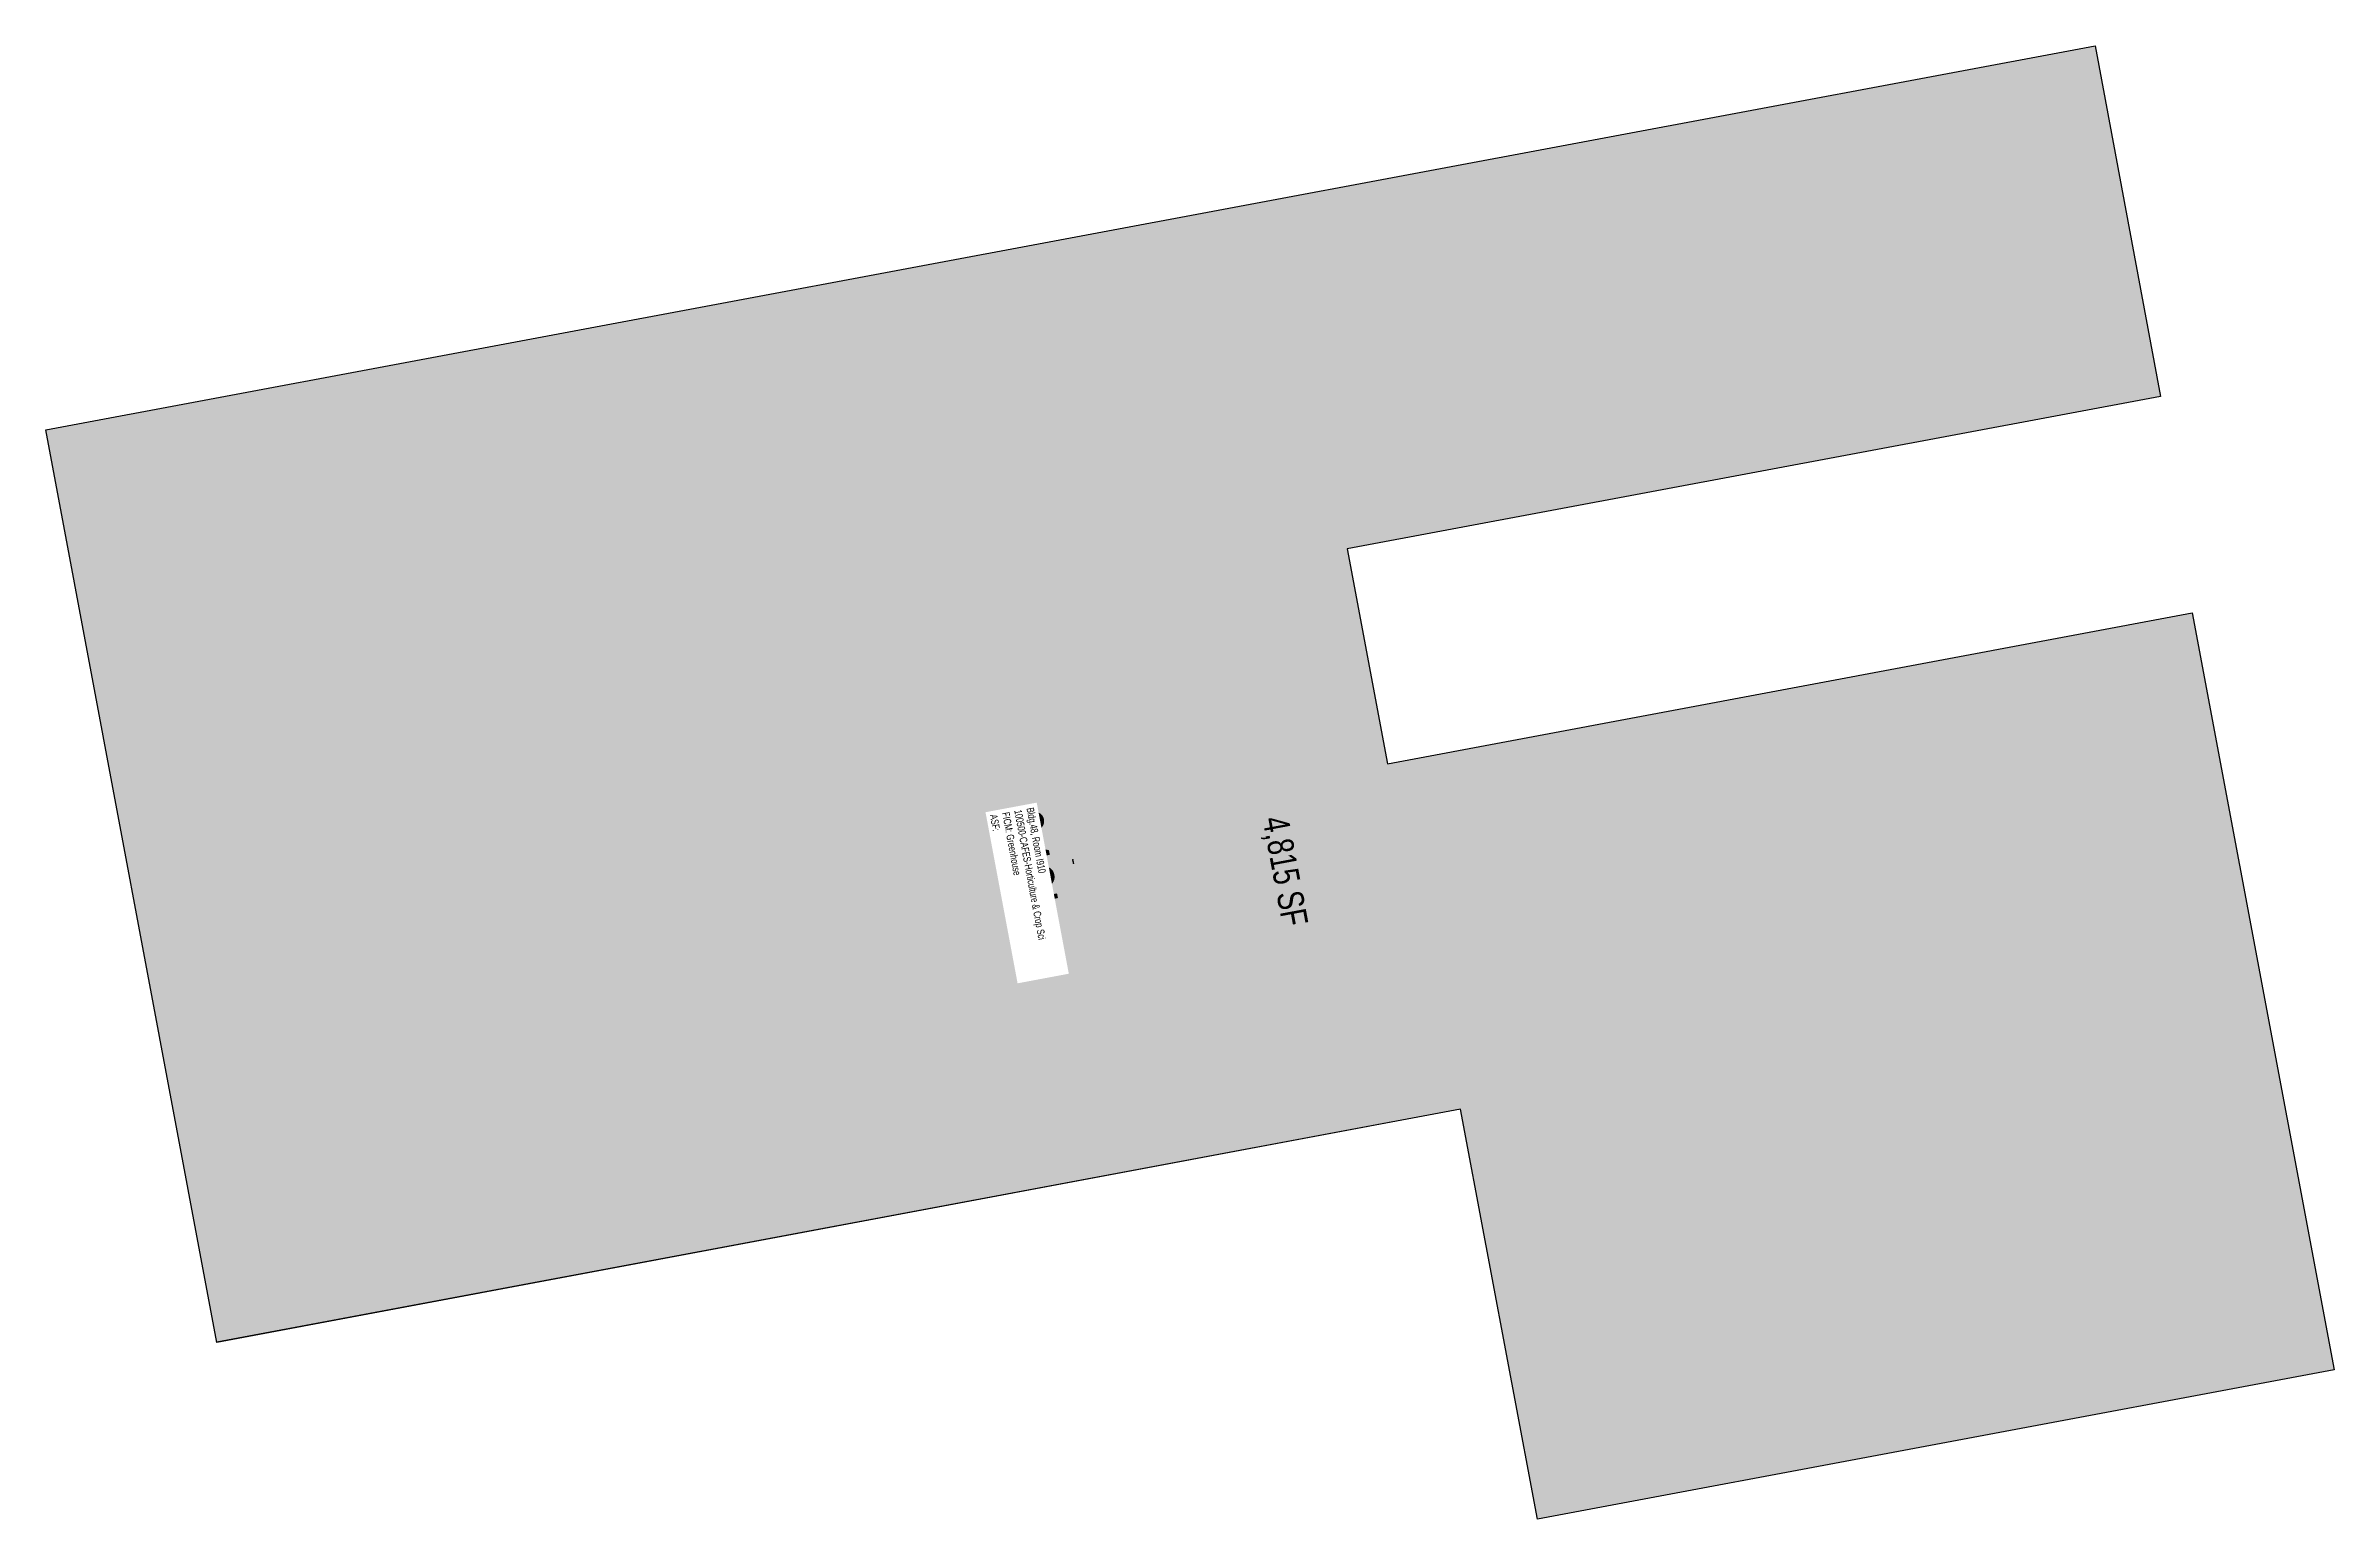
# Model space of a CAD drawing. Header units: inches. Extents: x 69206568 to 69207887, y 27711251 to 27712100.
import ezdxf
from ezdxf.enums import TextEntityAlignment as Align

# ---------------------------------------------------------------- set-up
doc = ezdxf.new("R2010")
doc.units = ezdxf.units.IN
doc.header["$MEASUREMENT"] = 0
for name, color, linetype in [('A-IDEN-RNUM', 7, 'Continuous'), ('A-IDEN-SNUM', 4, 'Continuous'), ('A-IDEN-VNUM', 4, 'Continuous'), ('A-WALL', 5, 'Continuous'), ('AREA-ASSIGN', 7, 'Continuous'), ('AREA-GROSS', 1, 'Continuous'), ('AREA-TEXT', 3, 'Continuous'), ('Rooms-Category-Color', 7, 'Continuous'), ('Rooms-College-Color', 7, 'Continuous'), ('Rooms-Department-Color', 7, 'Continuous'), ('Rooms-Division-Color', 7, 'Continuous'), ('Rooms-Information', 7, 'Continuous')]:
    doc.layers.add(name, color=color, linetype=linetype)
doc.styles.add('AREA', font='arial.ttf', dxfattribs={"width": 0.75, "height": 60})
doc.styles.add('ID', font='ARIALN.TTF', dxfattribs={"width": 0.85, "height": 0.25})
doc.styles.add('ROOMSNUMBER', font='TXT.SHX', dxfattribs={"height": 1})

msp = doc.modelspace()

# ---------------------------------------------------------------- hatches: boundary and pattern name
at = {"layer": 'Rooms-Category-Color', "true_color": 0xfbafa2}
msp.add_hatch(color=21, dxfattribs=at).paths.add_polyline_path([(69207748.8, 27712099.8), (69207786.6, 27711897.7), (69207318, 27711809.9), (69207341.2, 27711686.1), (69207804.8, 27711773), (69207886.6, 27711336.9), (69207427.6, 27711250.9), (69207383.3, 27711487.1), (69206667, 27711352.8), (69206568.5, 27711878.6)])
at = {"layer": 'Rooms-College-Color', "true_color": 0xadadad}
msp.add_hatch(color=253, dxfattribs=at).paths.add_polyline_path([(69207748.8, 27712099.8), (69207786.6, 27711897.7), (69207318, 27711809.9), (69207341.2, 27711686.1), (69207804.8, 27711773), (69207886.6, 27711336.9), (69207427.6, 27711250.9), (69207383.3, 27711487.1), (69206667, 27711352.8), (69206568.5, 27711878.6)])
at = {"layer": 'Rooms-Department-Color', "true_color": 0xe3c5e1}
msp.add_hatch(color=254, dxfattribs=at).paths.add_polyline_path([(69207748.8, 27712099.8), (69207786.6, 27711897.7), (69207318, 27711809.9), (69207341.2, 27711686.1), (69207804.8, 27711773), (69207886.6, 27711336.9), (69207427.6, 27711250.9), (69207383.3, 27711487.1), (69206667, 27711352.8), (69206568.5, 27711878.6)])
at = {"layer": 'Rooms-Division-Color', "true_color": 0xe3c5e1}
msp.add_hatch(color=254, dxfattribs=at).paths.add_polyline_path([(69207748.8, 27712099.8), (69207786.6, 27711897.7), (69207318, 27711809.9), (69207341.2, 27711686.1), (69207804.8, 27711773), (69207886.6, 27711336.9), (69207427.6, 27711250.9), (69207383.3, 27711487.1), (69206667, 27711352.8), (69206568.5, 27711878.6)])

# ---------------------------------------------------------------- linework, layer by layer
at = {"layer": 'A-WALL'}
msp.add_lwpolyline([(69206667, 27711352.8), (69206568.5, 27711878.6), (69207748.8, 27712099.8), (69207786.6, 27711897.7), (69207318, 27711809.9), (69207341.2, 27711686.1), (69207804.8, 27711773), (69207886.6, 27711336.9), (69207427.6, 27711250.9), (69207383.3, 27711487.1), (69206667, 27711352.9)], dxfattribs=at)
at = {"layer": 'AREA-ASSIGN'}
msp.add_lwpolyline([(69207748.8, 27712099.8), (69207786.6, 27711897.7), (69207318, 27711809.9), (69207341.2, 27711686.1), (69207804.8, 27711773), (69207886.6, 27711336.9), (69207427.6, 27711250.9), (69207383.3, 27711487.1), (69206667, 27711352.8), (69206568.5, 27711878.6)], close=True, dxfattribs=at)
at = {"layer": 'AREA-GROSS'}
msp.add_lwpolyline([(69207748.8, 27712099.8), (69207786.6, 27711897.7), (69207318, 27711809.9), (69207341.2, 27711686.1), (69207804.8, 27711773), (69207886.6, 27711336.9), (69207427.6, 27711250.9), (69207383.3, 27711487.1), (69206667, 27711352.8), (69206568.5, 27711878.6)], close=True, dxfattribs=at)

# ---------------------------------------------------------------- texts
at = {"layer": 'A-IDEN-RNUM', "style": 'ROOMSNUMBER'}
msp.add_text('0910-00', height=0.3, rotation=280.6145, dxfattribs=at).set_placement((69207160.2, 27711629.8), align=Align.MIDDLE)
at = {"layer": 'A-IDEN-SNUM', "style": 'ROOMSNUMBER'}
msp.add_text('0480I91000', height=0.3, rotation=280.6145, dxfattribs=at).set_placement((69207160.2, 27711629.8), align=Align.MIDDLE)
at = {"layer": 'A-IDEN-VNUM', "style": 'ID', "width": 0.85}
msp.add_text('048I', height=30, rotation=280.6145, dxfattribs=at).set_placement((69207132, 27711631.3), align=Align.MIDDLE)
at = {"layer": 'AREA-TEXT', "style": 'AREA', "width": 0.75}
msp.add_text('4,815 SF', height=15, rotation=280.6145, dxfattribs=at).set_placement((69207282.5, 27711624.3), align=Align.MIDDLE_CENTER)

# ---------------------------------------------------------------- next in the draw order: texts
at = {"layer": 'Rooms-Information', "insert": (69207112.2, 27711656.5), "char_height": 4.286, "width": 96, "attachment_point": 7, "rotation": 280.6145, "style": 'ID', "bg_fill": 3, "box_fill_scale": 1.5, "bg_fill_color": 256, "bg_fill_true_color": 13158600, "bg_fill_transparency": 0}
msp.add_mtext('Bldg.48, Room I910^M^J100500-CAFES-Horticulture & Crop Sci^M^JFICM: Greenhouse^M^JASF: ', dxfattribs=at)

doc.saveas('drawing.dxf')
